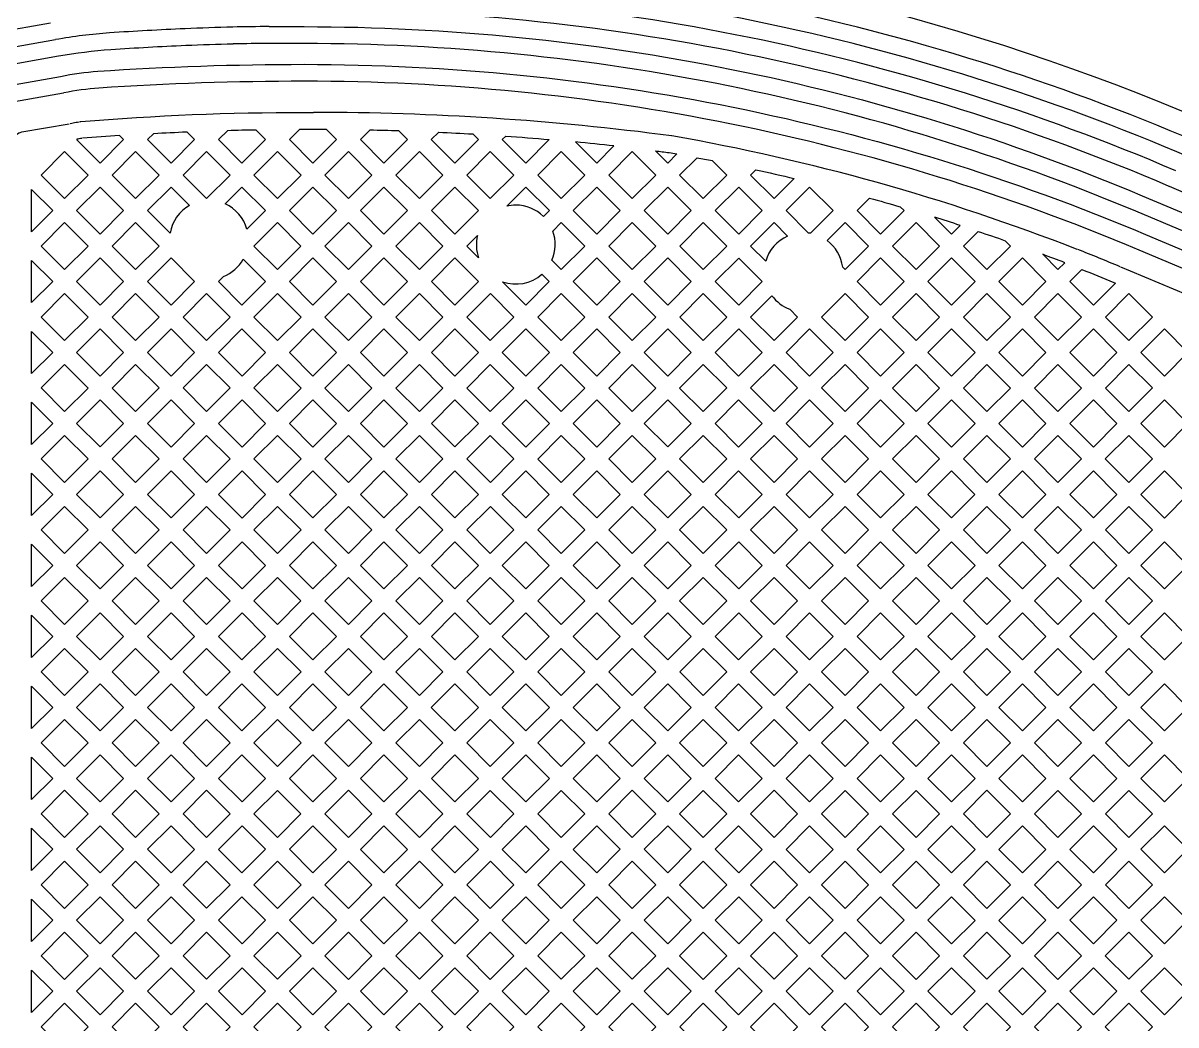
# Model space of a CAD drawing. Extents: x 3103 to 3424, y -52 to 175.
# Drawn here: x 3153.96 to 3159.16, y 40.37 to 44.88 of the extents above; entities that cross this region are included whole.
import ezdxf

# ---------------------------------------------------------------- set-up
doc = ezdxf.new("R2010")
doc.units = 0
doc.layers.add('gbr-dxf_layer0', color=7, linetype='Continuous')

msp = doc.modelspace()

# ---------------------------------------------------------------- linework, layer by layer
at = {"layer": 'gbr-dxf_layer0'}
for p, q in [((3154.0857, 44.8803), (3148.2696, 43.8549)), ((3155.0713, 44.8647), (3155.1628, 44.865)), ((3148.2113, 43.7661), (3154.1084, 44.8059)), ((3154.1216, 44.7309), (3148.2232, 43.6909)), ((3154.1448, 44.5653), (3148.267, 43.529)), ((3155.2279, 44.4781), (3155.2703, 44.4781)), ((3154.0003, 43.9407), (3154.0003, 44.1312)), ((3155.9616, 43.876), (3156.0092, 43.9236)), ((3159.0204, 43.928), (3159.7608, 43.6161)), ((3156.0146, 43.823), (3155.9616, 43.876)), ((3159.7312, 43.5459), (3158.9908, 43.8578)), ((3154.0002, 43.6211), (3154.0003, 43.8114)), ((3158.9063, 43.7828), (3158.951, 43.7641)), ((3158.9513, 43.764), (3159.6917, 43.452)), ((3154.0002, 43.3013), (3154.0002, 43.4917)), ((3154.0002, 42.9815), (3154.0002, 43.1722)), ((3154.0002, 42.6619), (3154.0002, 42.8524)), ((3154.0001, 42.3421), (3154.0001, 42.5326)), ((3154.0001, 42.0223), (3154.0001, 42.2131)), ((3154.0001, 41.7025), (3154.0001, 41.8934)), ((3154, 41.3829), (3154.0001, 41.5739)), ((3154, 41.0633), (3154, 41.2541)), ((3154, 40.7435), (3154, 40.9344)), ((3153.9999, 40.4237), (3154, 40.6146))]:
    msp.add_line(p, q, dxfattribs=at)
at = {"layer": 'gbr-dxf_layer0', "linetype": 'Continuous'}
for points in [[(3155.3569, 45.628, -0.011942), (3155.3652, 45.6278, -0.022978), (3156.6102, 45.5579, -0.024184), (3156.6272, 45.5561, -0.028829), (3158.171, 45.3055, -0.026412), (3158.1893, 45.3014), (3158.2029, 45.2984, -0.10034), (3158.2128, 45.2961, -0.034026), (3159.9813, 44.7689, -0.031485), (3160.0021, 44.761, -0.011367), (3160.5746, 44.531), (3160.8746, 44.4056, 0.031245), (3163.0194, 43.6842, -0.021215), (3163.0339, 43.6803, 0.047242), (3166.4039, 43.1131)], [(3165.7318, 42.7615, -0.06342), (3165.7254, 42.7623, -0.007267), (3165.1907, 42.8105, -0.095194), (3165.1811, 42.8115, -0.005037), (3164.8117, 42.8542, -0.091286), (3164.8026, 42.8554, -0.002507), (3164.6199, 42.8794, -0.08956), (3164.6109, 42.8806, -0.005037), (3164.243, 42.9347, -0.08872), (3164.2342, 42.9361, -0.062098), (3159.8402, 44.203), (3159.2906, 44.4385, 0.083853), (3155.9521, 45.2472), (3155.9375, 45.2482, 0.017066), (3155.2343, 45.2727), (3154.8961, 45.2688), (3154.675, 45.2615), (3154.2555, 45.236), (3154.1382, 45.2262), (3136.6478, 42.1418, 0.206698)], [(3159.1268, 44.1448, 0.101205), (3155.2282, 44.9422, -0.00324), (3155.0708, 44.9412, 0.003243), (3154.9044, 44.9384)], [(3155.1634, 44.865), (3155.2281, 44.8642, -0.099776), (3159.0052, 44.1028), (3159.8108, 43.7642)], [(3159.7813, 43.694), (3158.9756, 44.0326, 0.09978), (3155.228, 44.788)], [(3148.255, 43.6043), (3154.1311, 44.6403, -0.034533), (3154.2982, 44.6632, -0.016847), (3155.2279, 44.6945, -0.100041), (3159.0203, 43.9281)], [(3158.9907, 43.8579, 0.100041), (3155.2279, 44.6183, 0.016847), (3154.3034, 44.5872, 0.034599), (3154.1463, 44.5656)], [(3154.2181, 44.4366, -0.026935), (3154.222, 44.4371, -0.020266), (3155.2279, 44.4781)], [(3153.9241, 44.2909), (3153.9241, 44.3521, -0.366525), (3153.9557, 44.3899), (3154.1696, 44.4272)], [(3154.1749, 44.4287, -0.00658), (3154.2006, 44.4333, -0.00361), (3154.2142, 44.4359)], [(3154.2032, 44.3556), (3154.3092, 44.2496), (3154.4152, 44.3556), (3154.397, 44.3738, 0.003402), (3154.2302, 44.3613)], [(3156.1214, 44.3556), (3156.1371, 44.3713, -0.004013), (3156.3332, 44.3557)], [(3156.8113, 44.3049, -0.001307), (3156.8731, 44.297, -0.000999), (3156.9079, 44.2908)], [(3157.2404, 44.1957), (3157.2644, 44.2197, -0.004666), (3157.4369, 44.1802)], [(3167.0677, 42.3793, -0.101236), (3159.7605, 43.8741), (3159.1271, 44.1447)], [(3158.679, 43.7161), (3158.7335, 43.7706, -0.004081), (3158.8768, 43.7125), (3158.8841, 43.7095)]]:
    msp.add_lwpolyline(points, format="xyb", dxfattribs=at)
for points in [[(3155.2274, 44.788), (3155.1627, 44.7888), (3155.0715, 44.7885)], [(3156.3332, 44.3557), (3156.2274, 44.2496), (3156.1214, 44.3556)], [(3156.6247, 44.3271), (3156.5472, 44.2496), (3156.4517, 44.345)], [(3156.9079, 44.2908), (3156.8667, 44.2496), (3156.8113, 44.3049)], [(3157.4369, 44.1802), (3157.3464, 44.0897), (3157.2404, 44.1957)], [(3154.0003, 44.1312), (3154.0955, 44.0359), (3154.0003, 43.9407)], [(3158.1845, 43.969), (3158.1455, 43.9299), (3158.0696, 44.0058)], [(3154.0003, 43.8114), (3154.0954, 43.7163), (3154.0002, 43.6211)], [(3158.656, 43.8009), (3158.6251, 43.77), (3158.5565, 43.8387)], [(3158.8841, 43.7095), (3158.7849, 43.6103), (3158.679, 43.7161)], [(3154.0002, 43.4917), (3154.0954, 43.3965), (3154.0002, 43.3013)], [(3154.0002, 43.1722), (3154.0955, 43.0768), (3154.0002, 42.9815)], [(3154.0002, 42.8524), (3154.0954, 42.7572), (3154.0002, 42.6619)], [(3154.0001, 42.5326), (3154.0954, 42.4374), (3154.0001, 42.3421)], [(3154.0001, 42.2131), (3154.0955, 42.1177), (3154.0001, 42.0223)], [(3154.0001, 41.8934), (3154.0955, 41.7979), (3154.0001, 41.7025)], [(3154.0001, 41.5739), (3154.0955, 41.4784), (3154, 41.3829)], [(3154, 41.2541), (3154.0954, 41.1587), (3154, 41.0633)], [(3154, 40.9344), (3154.0954, 40.839), (3154, 40.7435)], [(3154, 40.6146), (3154.0954, 40.5192), (3153.9999, 40.4237)]]:
    msp.add_lwpolyline(points, dxfattribs=at)
for points in [[(3154.5229, 44.3556), (3154.5505, 44.3832, -0.003042), (3154.6998, 44.3905), (3154.7347, 44.3556), (3154.6288, 44.2497)], [(3154.8425, 44.3556), (3154.884, 44.3971, -0.002575), (3155.0101, 44.4), (3155.0545, 44.3556), (3154.9485, 44.2496)], [(3155.1623, 44.3556), (3155.2086, 44.4019, -0.00052), (3155.2279, 44.4019), (3155.3281, 44.4018), (3155.3743, 44.3556), (3155.2683, 44.2496)], [(3155.482, 44.3556), (3155.5257, 44.3993, -0.002617), (3155.6535, 44.396), (3155.6938, 44.3556), (3155.5879, 44.2497)], [(3155.8016, 44.3556), (3155.8349, 44.3889, -0.003138), (3155.9883, 44.3809), (3156.0136, 44.3556), (3155.9076, 44.2496)], [(3156.9206, 44.1957), (3156.9989, 44.274, -0.001876), (3157.0676, 44.2607), (3157.1326, 44.1957), (3157.0266, 44.0897)], [(3154.5228, 44.0359), (3154.6288, 44.1419), (3154.7119, 44.0589, 0.224754), (3154.6242, 43.9345)], [(3154.8727, 44.0661), (3154.9485, 44.1418), (3155.0545, 44.0358), (3154.9706, 43.9519, 0.221845)], [(3156.1411, 44.0555), (3156.2274, 44.1418), (3156.3334, 44.0358), (3156.3069, 44.0093, 0.196795), (3156.1822, 44.0603, 0.058458)], [(3157.4003, 44.0358), (3157.5061, 44.1417), (3157.612, 44.0358), (3157.5096, 43.9334, 0.012042), (3157.5014, 43.9347)], [(3157.7198, 44.0358), (3157.7764, 44.0924, -0.003801), (3157.9148, 44.0528), (3157.9317, 44.0359), (3157.8257, 43.9299)], [(3156.3453, 43.8119, 0.192396), (3156.3491, 43.9437), (3156.3873, 43.9819), (3156.4932, 43.876), (3156.3872, 43.77)], [(3157.2404, 43.8759), (3157.3464, 43.9819), (3157.4072, 43.9211, 0.22165), (3157.3082, 43.8081)], [(3157.585, 43.901), (3157.6659, 43.9819), (3157.7718, 43.876), (3157.6659, 43.7701), (3157.6552, 43.7809, 0.203781)], [(3158.1993, 43.876), (3158.2654, 43.9421, -0.003409), (3158.3873, 43.9001), (3158.4114, 43.876), (3158.3054, 43.77)], [(3154.8426, 43.7161), (3154.8655, 43.7391, 0.170437), (3154.9542, 43.8166), (3155.0545, 43.7163), (3154.9485, 43.6103)], [(3156.1227, 43.715, 0.272977), (3156.3, 43.7494), (3156.3333, 43.7162), (3156.2274, 43.6103)], [(3157.2404, 43.5564), (3157.3362, 43.6522, 0.144801), (3157.4169, 43.5917), (3157.4521, 43.5564), (3157.3462, 43.4505)]]:
    msp.add_lwpolyline(points, format="xyb", close=True, dxfattribs=at)
for points in [[(3154.0434, 44.1958), (3154.1493, 44.3017), (3154.2553, 44.1957), (3154.1494, 44.0898)], [(3154.3631, 44.1957), (3154.4691, 44.3017), (3154.5749, 44.1958), (3154.4689, 44.0898)], [(3154.6827, 44.1958), (3154.7886, 44.3017), (3154.8946, 44.1957), (3154.7887, 44.0898)], [(3155.0024, 44.1957), (3155.1084, 44.3017), (3155.2144, 44.1957), (3155.1084, 44.0897)], [(3155.3222, 44.1957), (3155.4282, 44.3017), (3155.5341, 44.1958), (3155.428, 44.0898)], [(3155.6418, 44.1958), (3155.7477, 44.3017), (3155.8537, 44.1957), (3155.7478, 44.0898)], [(3155.9615, 44.1957), (3156.0675, 44.3017), (3156.1735, 44.1957), (3156.0675, 44.0897)], [(3156.2813, 44.1957), (3156.3873, 44.3017), (3156.4933, 44.1957), (3156.3873, 44.0897)], [(3156.601, 44.1957), (3156.7069, 44.3016), (3156.8128, 44.1957), (3156.7069, 44.0898)], [(3154.2033, 44.0359), (3154.3092, 44.1418), (3154.4151, 44.0359), (3154.3092, 43.93)], [(3155.1623, 44.0358), (3155.2683, 44.1418), (3155.3742, 44.0359), (3155.2681, 43.9299)], [(3155.4819, 44.0359), (3155.5879, 44.1419), (3155.6939, 44.0359), (3155.5879, 43.9299)], [(3155.8017, 44.0359), (3155.9076, 44.1418), (3156.0136, 44.0358), (3155.9077, 43.9299)], [(3156.4412, 44.0358), (3156.5472, 44.1418), (3156.653, 44.0359), (3156.547, 43.9299)], [(3156.7608, 44.0359), (3156.8667, 44.1418), (3156.9727, 44.0358), (3156.8668, 43.9299)], [(3157.0805, 44.0358), (3157.1865, 44.1418), (3157.2925, 44.0358), (3157.1865, 43.9298)], [(3154.0434, 43.876), (3154.1494, 43.982), (3154.2553, 43.8762), (3154.1493, 43.7701)], [(3154.3631, 43.8762), (3154.4689, 43.982), (3154.5749, 43.876), (3154.4691, 43.7701)], [(3155.0025, 43.876), (3155.1084, 43.9819), (3155.2143, 43.876), (3155.1084, 43.7701)], [(3155.322, 43.876), (3155.428, 43.982), (3155.5341, 43.876), (3155.428, 43.77)], [(3155.6418, 43.876), (3155.7478, 43.982), (3155.8538, 43.876), (3155.7478, 43.77)], [(3156.6009, 43.876), (3156.7069, 43.982), (3156.8129, 43.876), (3156.7069, 43.77)], [(3156.9207, 43.876), (3157.0266, 43.9819), (3157.1326, 43.8759), (3157.0267, 43.77)], [(3157.8796, 43.876), (3157.9856, 43.982), (3158.0916, 43.876), (3157.9856, 43.77)], [(3154.2032, 43.7163), (3154.3092, 43.8223), (3154.4152, 43.7163), (3154.3092, 43.6103)], [(3154.5229, 43.7163), (3154.6288, 43.8222), (3154.7348, 43.7161), (3154.629, 43.6103)], [(3155.1623, 43.7163), (3155.2681, 43.8222), (3155.3742, 43.7161), (3155.2683, 43.6103)], [(3155.4819, 43.7161), (3155.5879, 43.8222), (3155.6939, 43.7161), (3155.5879, 43.6101)], [(3155.8017, 43.7161), (3155.9077, 43.8222), (3156.0137, 43.7161), (3155.9077, 43.6101)], [(3156.441, 43.7162), (3156.547, 43.8222), (3156.653, 43.7162), (3156.547, 43.6102)], [(3156.7608, 43.7162), (3156.8668, 43.8222), (3156.9728, 43.7162), (3156.8668, 43.6102)], [(3157.0806, 43.7162), (3157.1865, 43.822), (3157.2924, 43.7161), (3157.1865, 43.6103)], [(3157.7198, 43.7163), (3157.8257, 43.8222), (3157.9317, 43.7161), (3157.8258, 43.6103)], [(3158.0395, 43.7161), (3158.1455, 43.8222), (3158.2515, 43.7161), (3158.1455, 43.6101)], [(3158.3592, 43.7161), (3158.4652, 43.8222), (3158.5713, 43.7161), (3158.4652, 43.6101)], [(3154.0433, 43.5564), (3154.1493, 43.6624), (3154.2553, 43.5564), (3154.1493, 43.4504)], [(3154.3631, 43.5564), (3154.4691, 43.6624), (3154.5751, 43.5564), (3154.4691, 43.4504)], [(3154.6828, 43.5564), (3154.7887, 43.6623), (3154.8946, 43.5564), (3154.7887, 43.4505)], [(3155.0024, 43.5564), (3155.1084, 43.6624), (3155.2144, 43.5564), (3155.1084, 43.4504)], [(3155.3222, 43.5564), (3155.428, 43.6623), (3155.5341, 43.5562), (3155.4282, 43.4504)], [(3155.6418, 43.5562), (3155.7478, 43.6623), (3155.8538, 43.5562), (3155.7478, 43.4502)], [(3155.9616, 43.5562), (3156.0676, 43.6623), (3156.1735, 43.5564), (3156.0675, 43.4504)], [(3156.2813, 43.5564), (3156.3872, 43.6623), (3156.4931, 43.5563), (3156.3872, 43.4504)], [(3156.6009, 43.5563), (3156.7069, 43.6623), (3156.8129, 43.5563), (3156.7069, 43.4503)], [(3156.9207, 43.5563), (3157.0267, 43.6623), (3157.1326, 43.5564), (3157.0266, 43.4504)], [(3157.5599, 43.5564), (3157.6659, 43.6624), (3157.7719, 43.5564), (3157.6659, 43.4504)], [(3157.8797, 43.5564), (3157.9856, 43.6623), (3158.0916, 43.5563), (3157.9857, 43.4504)], [(3158.1994, 43.5563), (3158.3054, 43.6623), (3158.4114, 43.5562), (3158.3054, 43.4502)], [(3158.5191, 43.5562), (3158.6251, 43.6623), (3158.731, 43.5564), (3158.625, 43.4504)], [(3158.8388, 43.5564), (3158.9448, 43.6624), (3159.0508, 43.5564), (3158.9448, 43.4504)], [(3154.2032, 43.3965), (3154.3092, 43.5025), (3154.4152, 43.3965), (3154.3092, 43.2905)], [(3154.5229, 43.3965), (3154.629, 43.5025), (3154.7348, 43.3966), (3154.6288, 43.2906)], [(3154.8426, 43.3966), (3154.9485, 43.5025), (3155.0545, 43.3965), (3154.9486, 43.2906)], [(3155.1623, 43.3965), (3155.2683, 43.5025), (3155.3743, 43.3965), (3155.2683, 43.2905)], [(3155.482, 43.3965), (3155.5879, 43.5024), (3155.6939, 43.3964), (3155.5881, 43.2905)], [(3155.8017, 43.3964), (3155.9077, 43.5024), (3156.0136, 43.3965), (3155.9076, 43.2905)], [(3156.1214, 43.3965), (3156.2274, 43.5025), (3156.3334, 43.3965), (3156.2273, 43.2905)], [(3156.4411, 43.3965), (3156.547, 43.5024), (3156.653, 43.3964), (3156.5471, 43.2905)], [(3156.7608, 43.3964), (3156.8668, 43.5024), (3156.9727, 43.3965), (3156.8667, 43.2905)], [(3157.0805, 43.3965), (3157.1865, 43.5025), (3157.2924, 43.3966), (3157.1864, 43.2906)], [(3157.4001, 43.3966), (3157.506, 43.5025), (3157.612, 43.3965), (3157.5061, 43.2906)], [(3157.7198, 43.3965), (3157.8258, 43.5025), (3157.9318, 43.3965), (3157.8258, 43.2905)], [(3158.0396, 43.3965), (3158.1455, 43.5024), (3158.2515, 43.3964), (3158.1456, 43.2905)], [(3158.3592, 43.3964), (3158.4652, 43.5024), (3158.5711, 43.3965), (3158.4651, 43.2905)], [(3158.6789, 43.3965), (3158.7849, 43.5025), (3158.8909, 43.3965), (3158.7849, 43.2905)], [(3158.9987, 43.3965), (3159.1047, 43.5025), (3159.2106, 43.3966), (3159.1046, 43.2906)], [(3154.0434, 43.2367), (3154.1493, 43.3426), (3154.2553, 43.2366), (3154.1494, 43.1307)], [(3154.363, 43.2366), (3154.4691, 43.3426), (3154.575, 43.2367), (3154.4689, 43.1307)], [(3154.6827, 43.2367), (3154.7887, 43.3427), (3154.8947, 43.2367), (3154.7887, 43.1307)], [(3155.0025, 43.2367), (3155.1084, 43.3426), (3155.2144, 43.2366), (3155.1085, 43.1307)], [(3155.3222, 43.2366), (3155.4282, 43.3426), (3155.5342, 43.2366), (3155.4282, 43.1306)], [(3155.6419, 43.2366), (3155.7478, 43.3425), (3155.8537, 43.2366), (3155.7478, 43.1307)], [(3155.9615, 43.2366), (3156.0675, 43.3426), (3156.1735, 43.2366), (3156.0674, 43.1306)], [(3156.2812, 43.2366), (3156.3872, 43.3426), (3156.4933, 43.2366), (3156.3872, 43.1306)], [(3156.601, 43.2366), (3156.7069, 43.3425), (3156.8128, 43.2366), (3156.7069, 43.1307)], [(3156.9206, 43.2366), (3157.0266, 43.3426), (3157.1325, 43.2367), (3157.0265, 43.1307)], [(3157.2402, 43.2367), (3157.3462, 43.3427), (3157.4523, 43.2367), (3157.3462, 43.1307)], [(3157.56, 43.2367), (3157.6659, 43.3426), (3157.7719, 43.2366), (3157.666, 43.1307)], [(3157.8797, 43.2366), (3157.9857, 43.3426), (3158.0917, 43.2366), (3157.9857, 43.1306)], [(3158.1995, 43.2366), (3158.3054, 43.3425), (3158.4113, 43.2366), (3158.3054, 43.1307)], [(3158.519, 43.2366), (3158.625, 43.3426), (3158.731, 43.2366), (3158.625, 43.1306)], [(3158.8388, 43.2366), (3158.9448, 43.3426), (3159.0507, 43.2367), (3158.9447, 43.1307)], [(3154.2033, 43.0768), (3154.3092, 43.1827), (3154.4151, 43.0768), (3154.3092, 42.9709)], [(3154.5228, 43.0768), (3154.6288, 43.1828), (3154.7348, 43.0768), (3154.6288, 42.9708)], [(3154.8426, 43.0768), (3154.9486, 43.1828), (3155.0546, 43.0768), (3154.9486, 42.9708)], [(3155.1624, 43.0768), (3155.2683, 43.1827), (3155.3743, 43.0767), (3155.2684, 42.9708)], [(3155.4821, 43.0767), (3155.5881, 43.1827), (3155.6939, 43.0768), (3155.5879, 42.9708)], [(3155.8017, 43.0768), (3155.9076, 43.1827), (3156.0136, 43.0767), (3155.9077, 42.9709)], [(3156.1213, 43.0767), (3156.2273, 43.1827), (3156.3334, 43.0767), (3156.2273, 42.9707)], [(3156.4411, 43.0767), (3156.5471, 43.1827), (3156.6531, 43.0768), (3156.547, 42.9708)], [(3156.7608, 43.0768), (3156.8667, 43.1827), (3156.9726, 43.0768), (3156.8667, 42.9709)], [(3157.0804, 43.0768), (3157.1864, 43.1828), (3157.2924, 43.0768), (3157.1864, 42.9708)], [(3157.4001, 43.0768), (3157.5061, 43.1828), (3157.6122, 43.0768), (3157.5061, 42.9708)], [(3157.7199, 43.0768), (3157.8258, 43.1827), (3157.9318, 43.0767), (3157.8259, 42.9708)], [(3158.0396, 43.0767), (3158.1456, 43.1827), (3158.2515, 43.0768), (3158.1455, 42.9708)], [(3158.3592, 43.0768), (3158.4651, 43.1827), (3158.5711, 43.0767), (3158.4652, 42.9708)], [(3158.6789, 43.0767), (3158.7849, 43.1827), (3158.8908, 43.0768), (3158.7848, 42.9708)], [(3158.9986, 43.0768), (3159.1046, 43.1828), (3159.2106, 43.0768), (3159.1046, 42.9708)], [(3154.0434, 42.9169), (3154.1494, 43.0229), (3154.2553, 42.9171), (3154.1493, 42.811)], [(3154.3631, 42.9171), (3154.4689, 43.0229), (3154.5749, 42.9169), (3154.4691, 42.811)], [(3154.6827, 42.9169), (3154.7887, 43.0229), (3154.8947, 42.9169), (3154.7887, 42.8109)], [(3155.0025, 42.9169), (3155.1085, 43.0229), (3155.2145, 42.9169), (3155.1085, 42.8109)], [(3155.3223, 42.9169), (3155.4282, 43.0228), (3155.5341, 42.9169), (3155.4282, 42.811)], [(3155.6418, 42.9169), (3155.7478, 43.0229), (3155.8538, 42.917), (3155.7478, 42.811)], [(3155.9616, 42.917), (3156.0674, 43.0229), (3156.1734, 42.9169), (3156.0676, 42.811)], [(3156.2812, 42.9168), (3156.3872, 43.0229), (3156.4932, 42.9169), (3156.3871, 42.8109)], [(3156.6009, 42.9169), (3156.7069, 43.0229), (3156.8128, 42.9171), (3156.7068, 42.811)], [(3156.9206, 42.9171), (3157.0265, 43.023), (3157.1325, 42.917), (3157.0266, 42.811)], [(3157.2403, 42.917), (3157.3462, 43.0229), (3157.4523, 42.9169), (3157.3463, 42.8109)], [(3157.56, 42.9169), (3157.666, 43.0229), (3157.772, 42.9169), (3157.666, 42.8109)], [(3157.8798, 42.9169), (3157.9857, 43.0228), (3158.0916, 42.9169), (3157.9857, 42.811)], [(3158.1993, 42.9169), (3158.3054, 43.0229), (3158.4113, 42.917), (3158.3053, 42.8109)], [(3158.5191, 42.9169), (3158.625, 43.0228), (3158.7309, 42.917), (3158.625, 42.811)], [(3158.8387, 42.917), (3158.9447, 43.0229), (3159.0507, 42.9169), (3158.9447, 42.8109)], [(3154.2032, 42.7572), (3154.3092, 42.8632), (3154.4152, 42.7572), (3154.3092, 42.6512)], [(3154.5229, 42.7572), (3154.6288, 42.863), (3154.7348, 42.757), (3154.629, 42.6512)], [(3154.8426, 42.757), (3154.9486, 42.8631), (3155.0546, 42.757), (3154.9486, 42.651)], [(3155.1624, 42.757), (3155.2684, 42.863), (3155.3743, 42.7572), (3155.2683, 42.6512)], [(3155.482, 42.7572), (3155.5879, 42.863), (3155.6939, 42.7571), (3155.588, 42.6512)], [(3155.8017, 42.7571), (3155.9077, 42.8631), (3156.0137, 42.7571), (3155.9077, 42.6511)], [(3156.1214, 42.7571), (3156.2273, 42.863), (3156.3333, 42.757), (3156.2274, 42.6512)], [(3156.441, 42.757), (3156.547, 42.863), (3156.6529, 42.7572), (3156.5469, 42.6512)], [(3156.7607, 42.7572), (3156.8667, 42.8632), (3156.9727, 42.7572), (3156.8667, 42.6512)], [(3157.0805, 42.7572), (3157.1864, 42.8631), (3157.2924, 42.7571), (3157.1865, 42.6512)], [(3157.4002, 42.7571), (3157.5061, 42.8631), (3157.6122, 42.757), (3157.5062, 42.6511)], [(3157.7199, 42.757), (3157.8259, 42.863), (3157.9318, 42.7572), (3157.8258, 42.6512)], [(3158.0396, 42.7572), (3158.1455, 42.863), (3158.2514, 42.7571), (3158.1456, 42.6512)], [(3158.3592, 42.7571), (3158.4652, 42.8631), (3158.5711, 42.7572), (3158.4651, 42.6512)], [(3158.6789, 42.7572), (3158.7848, 42.8631), (3158.8908, 42.7571), (3158.7849, 42.6512)], [(3158.9986, 42.7571), (3159.1046, 42.863), (3159.2106, 42.757), (3159.1046, 42.651)], [(3154.0433, 42.5973), (3154.1493, 42.7033), (3154.2553, 42.5973), (3154.1493, 42.4913)], [(3154.3631, 42.5973), (3154.4691, 42.7033), (3154.5751, 42.5973), (3154.4691, 42.4913)], [(3154.6828, 42.5973), (3154.7887, 42.7032), (3154.8947, 42.5971), (3154.7889, 42.4913)], [(3155.0025, 42.5971), (3155.1085, 42.7032), (3155.2144, 42.5973), (3155.1084, 42.4913)], [(3155.3222, 42.5973), (3155.4282, 42.7033), (3155.5341, 42.5973), (3155.4281, 42.4913)], [(3155.6419, 42.5973), (3155.7478, 42.7032), (3155.8538, 42.5972), (3155.7479, 42.4913)], [(3155.9615, 42.5972), (3156.0676, 42.7032), (3156.1735, 42.5973), (3156.0675, 42.4913)], [(3156.2813, 42.5973), (3156.3871, 42.7032), (3156.493, 42.5973), (3156.3871, 42.4914)], [(3156.6008, 42.5973), (3156.7068, 42.7033), (3156.8128, 42.5973), (3156.7068, 42.4913)], [(3156.9206, 42.5973), (3157.0266, 42.7033), (3157.1326, 42.5973), (3157.0266, 42.4913)], [(3157.2404, 42.5973), (3157.3463, 42.7032), (3157.4523, 42.5972), (3157.3464, 42.4913)], [(3157.5601, 42.5972), (3157.666, 42.7032), (3157.7719, 42.5973), (3157.6659, 42.4913)], [(3157.8797, 42.5973), (3157.9857, 42.7033), (3158.0917, 42.5973), (3157.9857, 42.4913)], [(3158.1994, 42.5973), (3158.3053, 42.7032), (3158.4112, 42.5973), (3158.3054, 42.4914)], [(3158.519, 42.5973), (3158.625, 42.7033), (3158.731, 42.5973), (3158.625, 42.4913)], [(3158.8388, 42.5973), (3158.9447, 42.7032), (3159.0507, 42.5972), (3158.9448, 42.4913)], [(3154.2032, 42.4374), (3154.3092, 42.5434), (3154.4152, 42.4374), (3154.3092, 42.3314)], [(3154.5229, 42.4374), (3154.629, 42.5434), (3154.735, 42.4374), (3154.629, 42.3314)], [(3154.8427, 42.4374), (3154.9486, 42.5433), (3155.0545, 42.4374), (3154.9486, 42.3315)], [(3155.1623, 42.4374), (3155.2683, 42.5434), (3155.3742, 42.4375), (3155.2682, 42.3314)], [(3155.482, 42.4374), (3155.588, 42.5435), (3155.694, 42.4374), (3155.588, 42.3314)], [(3155.8018, 42.4374), (3155.9077, 42.5433), (3156.0136, 42.4374), (3155.9077, 42.3315)], [(3156.1214, 42.4374), (3156.2274, 42.5434), (3156.3333, 42.4375), (3156.2273, 42.3315)], [(3156.441, 42.4375), (3156.5469, 42.5434), (3156.6529, 42.4374), (3156.547, 42.3315)], [(3156.7607, 42.4374), (3156.8667, 42.5434), (3156.9727, 42.4374), (3156.8667, 42.3314)], [(3157.0805, 42.4374), (3157.1865, 42.5434), (3157.2925, 42.4374), (3157.1865, 42.3314)], [(3157.4003, 42.4374), (3157.5062, 42.5433), (3157.6121, 42.4374), (3157.5061, 42.3315)], [(3157.7198, 42.4374), (3157.8258, 42.5434), (3157.9318, 42.4374), (3157.8258, 42.3314)], [(3158.0395, 42.4374), (3158.1456, 42.5434), (3158.2515, 42.4375), (3158.1455, 42.3315)], [(3158.3592, 42.4375), (3158.4651, 42.5434), (3158.5711, 42.4374), (3158.4652, 42.3315)], [(3158.6789, 42.4374), (3158.7849, 42.5434), (3158.8909, 42.4374), (3158.7849, 42.3314)], [(3158.9987, 42.4374), (3159.1046, 42.5433), (3159.2105, 42.4374), (3159.1046, 42.3315)], [(3154.0434, 42.2776), (3154.1493, 42.3835), (3154.2553, 42.2775), (3154.1494, 42.1716)], [(3154.3631, 42.2775), (3154.4691, 42.3835), (3154.5751, 42.2775), (3154.4691, 42.1715)], [(3154.6828, 42.2775), (3154.7889, 42.3835), (3154.8947, 42.2776), (3154.7887, 42.1716)], [(3155.0025, 42.2776), (3155.1084, 42.3835), (3155.2143, 42.2776), (3155.1084, 42.1717)], [(3155.3221, 42.2776), (3155.4281, 42.3836), (3155.5341, 42.2776), (3155.4281, 42.1715)], [(3155.6419, 42.2776), (3155.7479, 42.3836), (3155.8538, 42.2776), (3155.7478, 42.1716)], [(3155.9616, 42.2776), (3156.0675, 42.3835), (3156.1734, 42.2776), (3156.0675, 42.1717)], [(3156.2811, 42.2776), (3156.3871, 42.3836), (3156.4932, 42.2776), (3156.3871, 42.1716)], [(3156.6009, 42.2776), (3156.7068, 42.3835), (3156.8128, 42.2775), (3156.7069, 42.1716)], [(3156.9206, 42.2775), (3157.0266, 42.3835), (3157.1326, 42.2775), (3157.0266, 42.1715)], [(3157.2404, 42.2775), (3157.3464, 42.3835), (3157.4523, 42.2776), (3157.3462, 42.1716)], [(3157.56, 42.2776), (3157.6659, 42.3835), (3157.7719, 42.2776), (3157.666, 42.1716)], [(3157.8797, 42.2776), (3157.9857, 42.3835), (3158.0916, 42.2776), (3157.9856, 42.1716)], [(3158.1993, 42.2776), (3158.3054, 42.3836), (3158.4114, 42.2776), (3158.3054, 42.1716)], [(3158.5191, 42.2776), (3158.625, 42.3835), (3158.731, 42.2775), (3158.6251, 42.1716)], [(3158.8388, 42.2775), (3158.9448, 42.3835), (3159.0507, 42.2776), (3158.9447, 42.1716)], [(3154.2033, 42.1177), (3154.3092, 42.2236), (3154.4152, 42.1176), (3154.3093, 42.0117)], [(3154.5229, 42.1176), (3154.629, 42.2236), (3154.7348, 42.1177), (3154.6288, 42.0117)], [(3154.8426, 42.1177), (3154.9486, 42.2237), (3155.0545, 42.1178), (3154.9485, 42.0118)], [(3155.1623, 42.1178), (3155.2682, 42.2237), (3155.3742, 42.1177), (3155.2683, 42.0118)], [(3155.482, 42.1177), (3155.588, 42.2237), (3155.6939, 42.1177), (3155.5879, 42.0117)], [(3155.8017, 42.1177), (3155.9077, 42.2237), (3156.0136, 42.1178), (3155.9076, 42.0118)], [(3156.1214, 42.1178), (3156.2273, 42.2237), (3156.3333, 42.1177), (3156.2274, 42.0118)], [(3156.441, 42.1177), (3156.547, 42.2237), (3156.653, 42.1177), (3156.547, 42.0117)], [(3156.7608, 42.1177), (3156.8667, 42.2236), (3156.9727, 42.1176), (3156.8668, 42.0117)], [(3157.0805, 42.1176), (3157.1865, 42.2236), (3157.2924, 42.1177), (3157.1864, 42.0117)], [(3157.4001, 42.1177), (3157.5061, 42.2237), (3157.6121, 42.1178), (3157.5061, 42.0118)], [(3157.7199, 42.1178), (3157.8258, 42.2237), (3157.9317, 42.1178), (3157.8258, 42.0118)], [(3158.0395, 42.1178), (3158.1455, 42.2237), (3158.2515, 42.1177), (3158.1455, 42.0117)], [(3158.3592, 42.1177), (3158.4652, 42.2237), (3158.5713, 42.1177), (3158.4652, 42.0117)], [(3158.679, 42.1177), (3158.7849, 42.2236), (3158.8908, 42.1177), (3158.7849, 42.0118)], [(3158.9985, 42.1177), (3159.1046, 42.2237), (3159.2106, 42.1177), (3159.1046, 42.0117)], [(3154.0434, 41.9578), (3154.1494, 42.0638), (3154.2554, 41.9578), (3154.1494, 41.8518)], [(3154.3632, 41.9578), (3154.4691, 42.0637), (3154.5749, 41.9578), (3154.4691, 41.8519)], [(3154.6827, 41.9578), (3154.7887, 42.0638), (3154.8946, 41.9579), (3154.7886, 41.8519)], [(3155.0024, 41.9579), (3155.1084, 42.0639), (3155.2144, 41.9579), (3155.1084, 41.8519)], [(3155.3222, 41.9579), (3155.4281, 42.0638), (3155.5341, 41.9578), (3155.4282, 41.8519)], [(3155.6418, 41.9578), (3155.7478, 42.0638), (3155.8537, 41.958), (3155.7477, 41.8519)], [(3155.9615, 41.958), (3156.0675, 42.064), (3156.1735, 41.958), (3156.0675, 41.8519)], [(3156.2813, 41.958), (3156.3871, 42.0638), (3156.4932, 41.9578), (3156.3873, 41.8519)], [(3156.6009, 41.9578), (3156.7069, 42.0638), (3156.8129, 41.9578), (3156.7069, 41.8518)], [(3156.9207, 41.9578), (3157.0266, 42.0637), (3157.1325, 41.9578), (3157.0266, 41.8519)], [(3157.2402, 41.9578), (3157.3462, 42.0638), (3157.4522, 41.9579), (3157.3462, 41.8519)], [(3157.56, 41.9579), (3157.666, 42.0639), (3157.7719, 41.958), (3157.6659, 41.8519)], [(3157.8797, 41.958), (3157.9856, 42.0639), (3158.0916, 41.9579), (3157.9857, 41.8519)], [(3158.1994, 41.9579), (3158.3054, 42.0638), (3158.4114, 41.9578), (3158.3054, 41.8519)], [(3158.5191, 41.9578), (3158.6251, 42.0638), (3158.731, 41.958), (3158.625, 41.8519)], [(3158.8388, 41.958), (3158.9447, 42.0638), (3159.0507, 41.9578), (3158.9448, 41.8519)], [(3154.2033, 41.7979), (3154.3093, 41.9039), (3154.4152, 41.7981), (3154.3092, 41.692)], [(3154.5229, 41.7981), (3154.6288, 41.9039), (3154.7347, 41.798), (3154.6289, 41.6921)], [(3154.8425, 41.798), (3154.9485, 41.904), (3155.0545, 41.798), (3154.9485, 41.692)], [(3155.1623, 41.798), (3155.2683, 41.904), (3155.3743, 41.7981), (3155.2683, 41.692)], [(3155.482, 41.7981), (3155.5879, 41.9039), (3155.6938, 41.7981), (3155.5879, 41.6922)], [(3155.8016, 41.7981), (3155.9076, 41.9041), (3156.0136, 41.7981), (3155.9076, 41.692)], [(3156.1214, 41.7981), (3156.2274, 41.9041), (3156.3334, 41.7981), (3156.2274, 41.692)], [(3156.4412, 41.7981), (3156.547, 41.9039), (3156.6531, 41.7979), (3156.5472, 41.692)], [(3156.7608, 41.7979), (3156.8668, 41.9039), (3156.9727, 41.7981), (3156.8667, 41.692)], [(3157.0805, 41.7981), (3157.1864, 41.9039), (3157.2923, 41.798), (3157.1864, 41.6921)], [(3157.4001, 41.798), (3157.5061, 41.904), (3157.612, 41.7981), (3157.506, 41.692)], [(3157.7198, 41.7981), (3157.8258, 41.9041), (3157.9318, 41.7981), (3157.8258, 41.692)], [(3158.0396, 41.7981), (3158.1455, 41.904), (3158.2515, 41.798), (3158.1456, 41.692)], [(3158.3593, 41.798), (3158.4652, 41.9039), (3158.5711, 41.7981), (3158.4652, 41.6921)], [(3158.6789, 41.7981), (3158.7849, 41.9041), (3158.8909, 41.7981), (3158.7849, 41.692)], [(3158.9987, 41.7981), (3159.1046, 41.9039), (3159.2106, 41.7979), (3159.1047, 41.692)], [(3154.0435, 41.6382), (3154.1494, 41.7441), (3154.2553, 41.6382), (3154.1494, 41.5323)], [(3154.3631, 41.6382), (3154.4691, 41.7442), (3154.575, 41.6383), (3154.469, 41.5323)], [(3154.6827, 41.6383), (3154.7886, 41.7441), (3154.8946, 41.6381), (3154.7888, 41.5323)], [(3155.0024, 41.6381), (3155.1084, 41.7441), (3155.2144, 41.6382), (3155.1084, 41.5322)], [(3155.3222, 41.6382), (3155.4282, 41.7442), (3155.5341, 41.6383), (3155.428, 41.5323)], [(3155.6418, 41.6383), (3155.7477, 41.7442), (3155.8537, 41.6382), (3155.7478, 41.5323)], [(3155.9615, 41.6382), (3156.0675, 41.7442), (3156.1735, 41.6382), (3156.0675, 41.5322)], [(3156.2813, 41.6382), (3156.3873, 41.7442), (3156.4933, 41.6382), (3156.3873, 41.5322)], [(3156.601, 41.6382), (3156.7069, 41.7441), (3156.8128, 41.6382), (3156.7069, 41.5323)], [(3156.9206, 41.6382), (3157.0266, 41.7442), (3157.1325, 41.6382), (3157.0265, 41.5322)], [(3157.2403, 41.6382), (3157.3462, 41.7441), (3157.4521, 41.6382), (3157.3462, 41.5323)], [(3157.5599, 41.6382), (3157.6659, 41.7442), (3157.7719, 41.6382), (3157.6659, 41.5322)], [(3157.8797, 41.6382), (3157.9857, 41.7442), (3158.0917, 41.6382), (3157.9857, 41.5322)], [(3158.1995, 41.6382), (3158.3054, 41.7441), (3158.4113, 41.6382), (3158.3054, 41.5323)], [(3158.519, 41.6382), (3158.625, 41.7442), (3158.731, 41.6382), (3158.6251, 41.5322)], [(3158.8388, 41.6382), (3158.9448, 41.7442), (3159.0508, 41.6382), (3158.9448, 41.5322)], [(3154.2033, 41.4784), (3154.3092, 41.5843), (3154.4151, 41.4784), (3154.3092, 41.3725)], [(3154.5228, 41.4784), (3154.6289, 41.5844), (3154.7349, 41.4784), (3154.6289, 41.3724)], [(3154.8426, 41.4784), (3154.9485, 41.5843), (3155.0545, 41.4783), (3154.9486, 41.3724)], [(3155.1623, 41.4783), (3155.2683, 41.5843), (3155.3742, 41.4784), (3155.2681, 41.3724)], [(3155.4819, 41.4784), (3155.5879, 41.5844), (3155.6939, 41.4784), (3155.5879, 41.3724)], [(3155.8017, 41.4784), (3155.9076, 41.5843), (3156.0136, 41.4783), (3155.9077, 41.3724)], [(3156.1214, 41.4783), (3156.2274, 41.5843), (3156.3334, 41.4783), (3156.2274, 41.3723)], [(3156.4412, 41.4783), (3156.5472, 41.5843), (3156.6531, 41.4784), (3156.547, 41.3724)], [(3156.7608, 41.4784), (3156.8667, 41.5843), (3156.9727, 41.4783), (3156.8668, 41.3724)], [(3157.0804, 41.4783), (3157.1864, 41.5843), (3157.2924, 41.4784), (3157.1864, 41.3724)], [(3157.4001, 41.4784), (3157.506, 41.5843), (3157.612, 41.4783), (3157.5061, 41.3724)], [(3157.7198, 41.4783), (3157.8258, 41.5843), (3157.9318, 41.4783), (3157.8258, 41.3723)], [(3158.0396, 41.4783), (3158.1456, 41.5843), (3158.2515, 41.4784), (3158.1455, 41.3724)], [(3158.3592, 41.4784), (3158.4652, 41.5843), (3158.5712, 41.4783), (3158.4652, 41.3724)], [(3158.6789, 41.4783), (3158.7849, 41.5843), (3158.8909, 41.4783), (3158.785, 41.3723)], [(3158.9987, 41.4783), (3159.1047, 41.5843), (3159.2106, 41.4784), (3159.1046, 41.3724)], [(3154.0434, 41.3185), (3154.1494, 41.4245), (3154.2553, 41.3186), (3154.1493, 41.2126)], [(3154.3631, 41.3186), (3154.469, 41.4245), (3154.575, 41.3185), (3154.4691, 41.2126)], [(3154.6827, 41.3185), (3154.7888, 41.4245), (3154.8947, 41.3185), (3154.7887, 41.2125)], [(3155.0025, 41.3185), (3155.1084, 41.4244), (3155.2143, 41.3185), (3155.1084, 41.2126)], [(3155.322, 41.3185), (3155.428, 41.4245), (3155.5341, 41.3185), (3155.428, 41.2125)], [(3155.6418, 41.3185), (3155.7478, 41.4245), (3155.8538, 41.3185), (3155.7478, 41.2125)], [(3155.9616, 41.3185), (3156.0675, 41.4244), (3156.1735, 41.3184), (3156.0676, 41.2125)], [(3156.2813, 41.3184), (3156.3873, 41.4244), (3156.4932, 41.3185), (3156.3871, 41.2125)], [(3156.6009, 41.3185), (3156.7069, 41.4245), (3156.8129, 41.3186), (3156.7069, 41.2126)], [(3156.9206, 41.3186), (3157.0265, 41.4244), (3157.1325, 41.3185), (3157.0266, 41.2126)], [(3157.2402, 41.3185), (3157.3462, 41.4245), (3157.4523, 41.3185), (3157.3462, 41.2125)], [(3157.56, 41.3185), (3157.6659, 41.4244), (3157.7719, 41.3184), (3157.666, 41.2125)], [(3157.8797, 41.3184), (3157.9857, 41.4244), (3158.0916, 41.3185), (3157.9856, 41.2125)], [(3158.1993, 41.3185), (3158.3054, 41.4245), (3158.4114, 41.3185), (3158.3054, 41.2125)], [(3158.5191, 41.3185), (3158.6251, 41.4244), (3158.7311, 41.3184), (3158.6251, 41.2125)], [(3158.8388, 41.3184), (3158.9448, 41.4244), (3159.0507, 41.3185), (3158.9447, 41.2125)], [(3154.2032, 41.1587), (3154.3092, 41.2647), (3154.4152, 41.1587), (3154.3092, 41.0527)], [(3154.523, 41.1587), (3154.6289, 41.2646), (3154.7348, 41.1586), (3154.629, 41.0527)], [(3154.8426, 41.1586), (3154.9486, 41.2646), (3155.0545, 41.1587), (3154.9485, 41.0527)], [(3155.1623, 41.1587), (3155.2681, 41.2646), (3155.3742, 41.1586), (3155.2683, 41.0527)], [(3155.4819, 41.1586), (3155.5879, 41.2646), (3155.6939, 41.1586), (3155.5879, 41.0526)], [(3155.8017, 41.1586), (3155.9077, 41.2646), (3156.0137, 41.1586), (3155.9077, 41.0526)], [(3156.1215, 41.1586), (3156.2274, 41.2645), (3156.3333, 41.1586), (3156.2274, 41.0527)], [(3156.441, 41.1586), (3156.547, 41.2646), (3156.653, 41.1587), (3156.547, 41.0527)], [(3156.7607, 41.1587), (3156.8668, 41.2647), (3156.9727, 41.1587), (3156.8667, 41.0527)], [(3157.0805, 41.1587), (3157.1864, 41.2646), (3157.2924, 41.1586), (3157.1865, 41.0527)], [(3157.4001, 41.1586), (3157.5061, 41.2646), (3157.6122, 41.1586), (3157.5061, 41.0526)], [(3157.7199, 41.1586), (3157.8258, 41.2645), (3157.9317, 41.1586), (3157.8258, 41.0527)], [(3158.0394, 41.1586), (3158.1455, 41.2646), (3158.2515, 41.1586), (3158.1455, 41.0526)], [(3158.3592, 41.1586), (3158.4652, 41.2646), (3158.5713, 41.1586), (3158.4652, 41.0526)], [(3158.679, 41.1586), (3158.785, 41.2646), (3158.8908, 41.1587), (3158.7849, 41.0527)], [(3158.9986, 41.1587), (3159.1046, 41.2646), (3159.2105, 41.1587), (3159.1046, 41.0527)], [(3154.0433, 40.9988), (3154.1493, 41.1049), (3154.2553, 40.9988), (3154.1493, 40.8928)], [(3154.3631, 40.9988), (3154.4691, 41.1048), (3154.5751, 40.9988), (3154.4691, 40.8928)], [(3154.6828, 40.9988), (3154.7887, 41.1047), (3154.8946, 40.9988), (3154.7887, 40.893)], [(3155.0024, 40.9988), (3155.1084, 41.1049), (3155.2144, 40.9988), (3155.1084, 40.8928)], [(3155.3222, 40.9988), (3155.428, 41.1047), (3155.5341, 40.9987), (3155.4282, 40.8928)], [(3155.6418, 40.9987), (3155.7478, 41.1047), (3155.8538, 40.9987), (3155.7478, 40.8927)], [(3155.9616, 40.9987), (3156.0676, 41.1047), (3156.1735, 40.9988), (3156.0675, 40.8928)], [(3156.2813, 40.9988), (3156.3871, 41.1047), (3156.4931, 40.9988), (3156.3872, 40.8929)], [(3156.6008, 40.9988), (3156.7069, 41.1048), (3156.8128, 40.9989), (3156.7068, 40.8928)], [(3156.9206, 40.9989), (3157.0266, 41.1049), (3157.1326, 40.9988), (3157.0266, 40.8928)], [(3157.2404, 40.9988), (3157.3462, 41.1047), (3157.4523, 40.9987), (3157.3464, 40.8928)], [(3157.56, 40.9987), (3157.666, 41.1047), (3157.7719, 40.9988), (3157.6659, 40.8928)], [(3157.8797, 40.9988), (3157.9856, 41.1047), (3158.0916, 40.9987), (3157.9857, 40.8928)], [(3158.1993, 40.9987), (3158.3054, 41.1047), (3158.4114, 40.9987), (3158.3054, 40.8927)], [(3158.5191, 40.9987), (3158.6251, 41.1047), (3158.731, 40.9988), (3158.625, 40.8928)], [(3158.8388, 40.9988), (3158.9447, 41.1048), (3159.0507, 40.9988), (3158.9447, 40.8929)], [(3154.2032, 40.8389), (3154.3092, 40.945), (3154.4152, 40.839), (3154.3092, 40.7329)], [(3154.5229, 40.839), (3154.629, 40.945), (3154.7348, 40.8391), (3154.6288, 40.7331)], [(3154.8426, 40.8391), (3154.9485, 40.945), (3155.0545, 40.839), (3154.9486, 40.7331)], [(3155.1623, 40.839), (3155.2683, 40.945), (3155.3743, 40.839), (3155.2683, 40.7329)], [(3155.482, 40.839), (3155.5879, 40.9448), (3155.6939, 40.8388), (3155.5881, 40.7329)], [(3155.8017, 40.8388), (3155.9077, 40.9448), (3156.0136, 40.839), (3155.9076, 40.7329)], [(3156.1214, 40.839), (3156.2274, 40.945), (3156.3333, 40.839), (3156.2273, 40.733)], [(3156.4411, 40.839), (3156.547, 40.9449), (3156.6529, 40.839), (3156.547, 40.7331)], [(3156.7607, 40.839), (3156.8667, 40.945), (3156.9727, 40.839), (3156.8667, 40.7329)], [(3157.0805, 40.839), (3157.1865, 40.945), (3157.2925, 40.839), (3157.1865, 40.7329)], [(3157.4003, 40.839), (3157.5061, 40.9448), (3157.612, 40.839), (3157.5061, 40.7331)], [(3157.7198, 40.839), (3157.8258, 40.945), (3157.9318, 40.839), (3157.8258, 40.7329)], [(3158.0396, 40.839), (3158.1455, 40.9448), (3158.2515, 40.8388), (3158.1456, 40.7329)], [(3158.3592, 40.8388), (3158.4652, 40.9448), (3158.5711, 40.839), (3158.4651, 40.7329)], [(3158.6789, 40.839), (3158.7849, 40.945), (3158.8909, 40.839), (3158.7848, 40.733)], [(3158.9986, 40.839), (3159.1046, 40.945), (3159.2105, 40.839), (3159.1046, 40.7331)], [(3154.0433, 40.6791), (3154.1493, 40.7851), (3154.2553, 40.6791), (3154.1493, 40.573)], [(3154.3631, 40.6791), (3154.4691, 40.7851), (3154.5749, 40.6792), (3154.4689, 40.5732)], [(3154.6827, 40.6792), (3154.7887, 40.7852), (3154.8947, 40.6792), (3154.7887, 40.5732)], [(3155.0025, 40.6792), (3155.1084, 40.7851), (3155.2144, 40.6791), (3155.1085, 40.5732)], [(3155.3222, 40.6791), (3155.4282, 40.7851), (3155.5342, 40.6791), (3155.4282, 40.5731)], [(3155.6419, 40.6791), (3155.7478, 40.7849), (3155.8537, 40.6791), (3155.7478, 40.5732)], [(3155.9615, 40.6791), (3156.0675, 40.7851), (3156.1734, 40.6791), (3156.0674, 40.5731)], [(3156.2812, 40.6791), (3156.3872, 40.7851), (3156.4932, 40.6792), (3156.3871, 40.5732)], [(3156.6009, 40.6792), (3156.7068, 40.7851), (3156.8128, 40.6791), (3156.7069, 40.5732)], [(3156.9206, 40.6791), (3157.0266, 40.7851), (3157.1326, 40.6791), (3157.0266, 40.573)], [(3157.2404, 40.6791), (3157.3464, 40.7851), (3157.4523, 40.6792), (3157.3462, 40.5732)], [(3157.56, 40.6792), (3157.6659, 40.7851), (3157.7719, 40.6791), (3157.666, 40.5732)], [(3157.8797, 40.6791), (3157.9857, 40.7851), (3158.0917, 40.6791), (3157.9857, 40.5731)], [(3158.1995, 40.6791), (3158.3054, 40.7849), (3158.4112, 40.6791), (3158.3054, 40.5732)], [(3158.519, 40.6791), (3158.625, 40.7851), (3158.731, 40.6791), (3158.6249, 40.5731)], [(3158.8387, 40.6791), (3158.9447, 40.7851), (3159.0507, 40.6792), (3158.9447, 40.5732)], [(3154.2032, 40.5192), (3154.3092, 40.6252), (3154.4151, 40.5193), (3154.309, 40.4133)], [(3154.5228, 40.5193), (3154.6288, 40.6253), (3154.7348, 40.5193), (3154.6288, 40.4133)], [(3154.8426, 40.5193), (3154.9486, 40.6253), (3155.0546, 40.5193), (3154.9486, 40.4133)], [(3155.1624, 40.5193), (3155.2683, 40.6252), (3155.3743, 40.5192), (3155.2684, 40.4133)], [(3155.482, 40.5192), (3155.5881, 40.6252), (3155.6939, 40.5193), (3155.5879, 40.4133)], [(3155.8017, 40.5193), (3155.9076, 40.6252), (3156.0135, 40.5193), (3155.9076, 40.4134)], [(3156.1213, 40.5193), (3156.2273, 40.6253), (3156.3333, 40.5193), (3156.2273, 40.4133)], [(3156.441, 40.5193), (3156.547, 40.6253), (3156.6531, 40.5193), (3156.547, 40.4133)], [(3156.7608, 40.5193), (3156.8667, 40.6252), (3156.9727, 40.5192), (3156.8668, 40.4133)], [(3157.0805, 40.5192), (3157.1865, 40.6252), (3157.2924, 40.5193), (3157.1864, 40.4133)], [(3157.4001, 40.5193), (3157.5061, 40.6253), (3157.6122, 40.5193), (3157.5061, 40.4133)], [(3157.7199, 40.5193), (3157.8258, 40.6252), (3157.9318, 40.5192), (3157.8259, 40.4133)], [(3158.0396, 40.5192), (3158.1456, 40.6252), (3158.2515, 40.5193), (3158.1455, 40.4133)], [(3158.3592, 40.5193), (3158.4651, 40.6252), (3158.5711, 40.5192), (3158.4652, 40.4134)], [(3158.6788, 40.5192), (3158.7848, 40.6252), (3158.8908, 40.5193), (3158.7848, 40.4133)], [(3158.9986, 40.5193), (3159.1046, 40.6253), (3159.2106, 40.5193), (3159.1046, 40.4133)], [(3154.0434, 40.3594), (3154.1493, 40.4653), (3154.2552, 40.3594), (3154.1493, 40.2535)], [(3154.3629, 40.3594), (3154.4689, 40.4654), (3154.5749, 40.3594), (3154.4689, 40.2534)], [(3154.6827, 40.3594), (3154.7887, 40.4654), (3154.8947, 40.3594), (3154.7887, 40.2534)], [(3155.0025, 40.3594), (3155.1085, 40.4654), (3155.2145, 40.3594), (3155.1085, 40.2534)], [(3155.3223, 40.3594), (3155.4282, 40.4653), (3155.5341, 40.3594), (3155.4282, 40.2535)], [(3155.6418, 40.3594), (3155.7478, 40.4654), (3155.8538, 40.3595), (3155.7477, 40.2535)], [(3155.9615, 40.3595), (3156.0674, 40.4654), (3156.1734, 40.3594), (3156.0675, 40.2535)], [(3156.2811, 40.3594), (3156.3871, 40.4654), (3156.4932, 40.3594), (3156.3871, 40.2534)], [(3156.6009, 40.3594), (3156.7069, 40.4654), (3156.8129, 40.3594), (3156.7069, 40.2534)], [(3156.9207, 40.3594), (3157.0266, 40.4653), (3157.1325, 40.3594), (3157.0266, 40.2535)], [(3157.2402, 40.3594), (3157.3462, 40.4654), (3157.4523, 40.3594), (3157.3462, 40.2534)], [(3157.56, 40.3594), (3157.666, 40.4654), (3157.772, 40.3594), (3157.666, 40.2534)], [(3157.8798, 40.3594), (3157.9857, 40.4653), (3158.0916, 40.3594), (3157.9857, 40.2535)], [(3158.1993, 40.3594), (3158.3054, 40.4654), (3158.4113, 40.3595), (3158.3053, 40.2535)], [(3158.5191, 40.3595), (3158.6249, 40.4654), (3158.7309, 40.3594), (3158.625, 40.2535)], [(3158.8387, 40.3594), (3158.9447, 40.4654), (3159.0507, 40.3594), (3158.9447, 40.2534)]]:
    msp.add_lwpolyline(points, close=True, dxfattribs=at)
at = {"layer": 'gbr-dxf_layer0'}
for centre, radius, start, end in [((3155.2276, 34.959), 10.2118, 66.79982, 89.98934), ((3155.2276, 34.959), 10.1356, 66.79979, 89.99989), ((3155.2278, 35.0116), 10.0068, 66.8821, 89.99822), ((3154.513, 42.5259), 2.3156, 93.9885, 100.0542), ((3155.2314, 32.0537), 12.8124, 92.41487, 93.93573), ((3155.2402, 32.054), 12.8125, 91.4932, 92.45303), ((3155.1871, 32.053), 12.8123, 90.51991, 91.25327), ((3155.2402, 32.054), 12.7363, 91.49291, 92.45274), ((3155.1871, 32.053), 12.7361, 90.51996, 91.25331), ((3154.513, 42.5259), 2.2394, 93.9887, 100.0544), ((3155.2315, 32.0537), 12.7362, 92.41522, 93.93607), ((3155.2697, 32.1045), 12.3736, 82.50436, 89.99724), ((3155.2269, 34.9292), 9.5875, 68.6863, 80.03598), ((3154.3681, 43.4403), 0.9309, 99.5512, 100.1406), ((3154.3907, 43.4444), 0.9309, 100.0942, 100.9007), ((3155.2696, 32.1045), 12.2974, 83.6737, 84.48372), ((3155.2268, 34.9293), 9.5113, 71.88206, 72.60879), ((3156.1822, 43.8825), 0.1778, 166.6322, 199.5497), ((3155.2313, 34.9276), 9.5875, 67.46341, 68.69882), ((3155.2269, 34.9292), 9.5113, 68.86773, 69.50888)]:
    msp.add_arc(centre, radius, start, end, dxfattribs=at)

doc.saveas('drawing.dxf')
